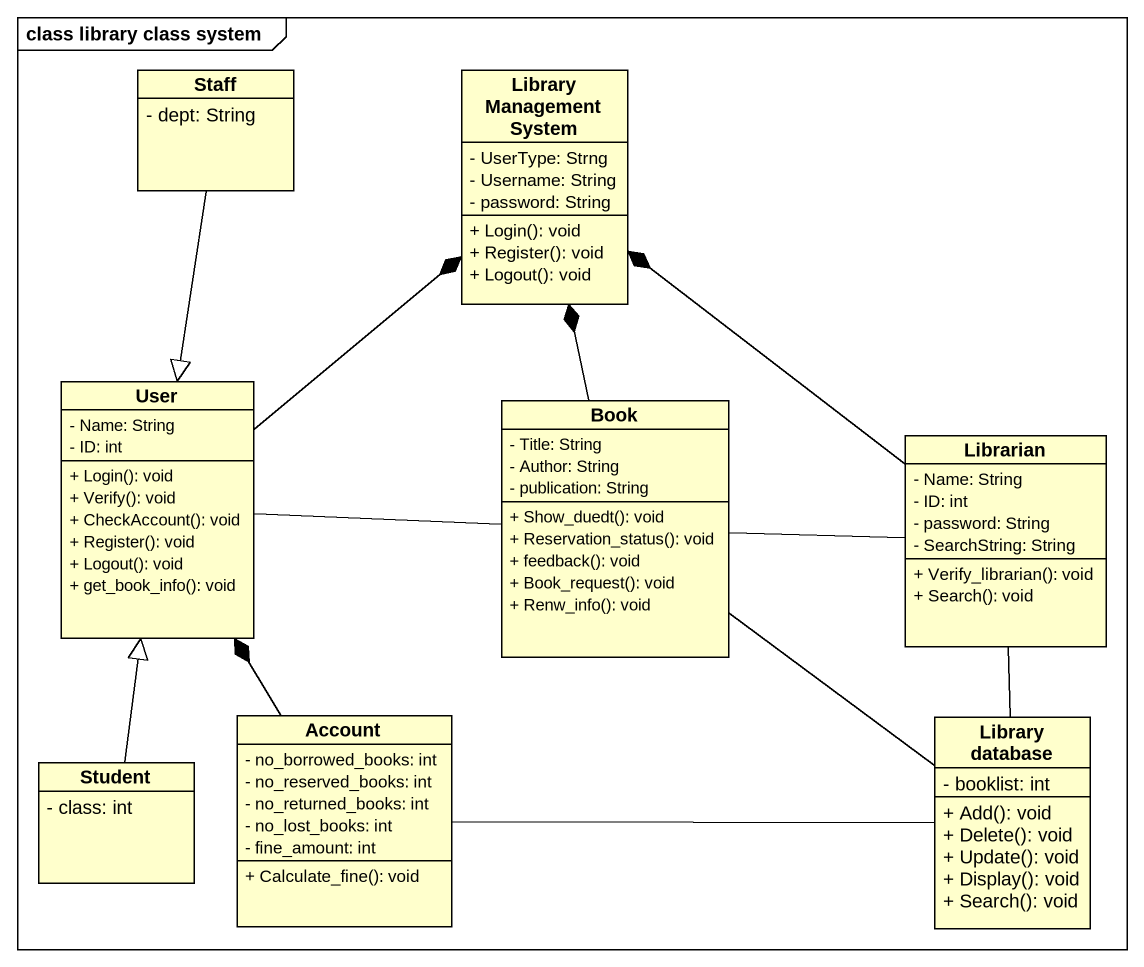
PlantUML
@startuml
mainframe class library class system
hide circle
hide empty members
skinparam classAttributeIconSize 0
class Staff {
  - dept: String
}
class "Library Management System" as Library_Management_System {
  - UserType: Strng
  - Username: String
  - password: String
  + Login(): void
  + Register(): void
  + Logout(): void
}
class User {
  - Name: String
  - ID: int
  + Login(): void
  + Verify(): void
  + CheckAccount(): void
  + Register(): void
  + Logout(): void
  + get_book_info(): void
}
class Book {
  - Title: String
  - Author: String
  - publication: String
  + Show_duedt(): void
  + Reservation_status(): void
  + feedback(): void
  + Book_request(): void
  + Renw_info(): void
}
class Librarian {
  - Name: String
  - ID: int
  - password: String
  - SearchString: String
  + Verify_librarian(): void
  + Search(): void
}
class Account {
  - no_borrowed_books: int
  - no_reserved_books: int
  - no_returned_books: int
  - no_lost_books: int
  - fine_amount: int
  + Calculate_fine(): void
}
class "Library database" as Library_database {
  - booklist: int
  + Add(): void
  + Delete(): void
  + Update(): void
  + Display(): void
  + Search(): void
}
class Student {
  - class: int
}
Staff --|> User
User -up-* Library_Management_System
User -right- Book
Book -up-* Library_Management_System
Book -right- Librarian
Librarian -up-* Library_Management_System
Librarian -- Library_database
Account -up-* User
Account -right- Library_database
Library_database -up- Book
Student -up-|> User
@enduml
